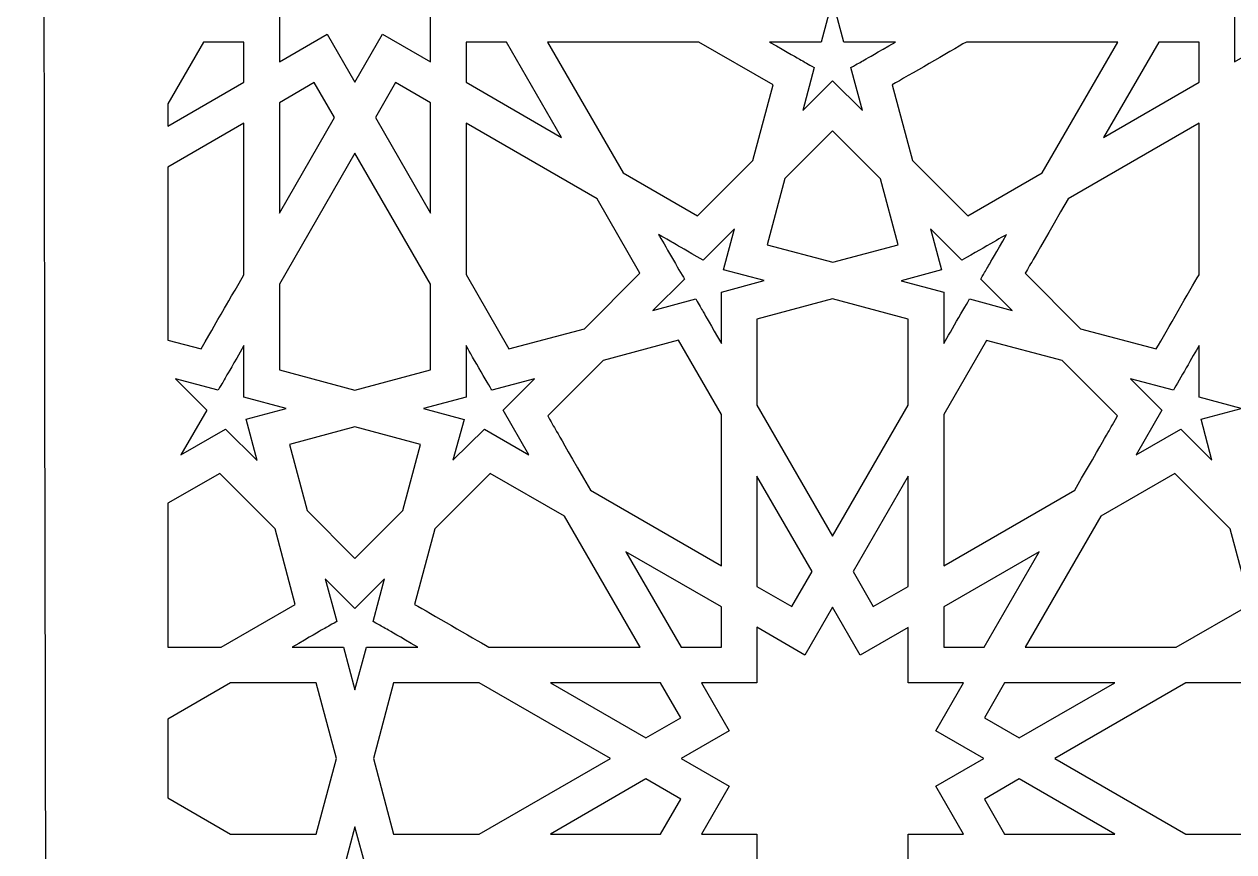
# Model space of a CAD drawing. Header units: millimetres. Extents: x -56 to 55, y -102 to 108.
# Drawn here: x -55.9 to -3.1, y -36 to 0 of the extents above; entities that cross this region are included whole.
import ezdxf

# ---------------------------------------------------------------- set-up
doc = ezdxf.new("R2010")
doc.units = ezdxf.units.MM
doc.header["$MEASUREMENT"] = 0
doc.layers.add('layer 1', color=7, linetype='Continuous')

msp = doc.modelspace()

# ---------------------------------------------------------------- linework, layer by layer
at = {"layer": 'layer 1', "color": 250}
for points, knots in [([(55.2192, 53.6769), (55.2097, 56.2286), (54.3842, 58.4257), (53.0348, 60.113), (53.0348, 60.113), (50.3121, 63.5081), (46.6615, 63.8736), (45.0285, 64.1481), (45.0285, 64.1481), (41.1303, 70.9098), (44.0531, 65.8389), (42.1061, 70.1453), (42.1061, 70.1453), (39.4705, 76.1312), (33.6698, 80.1469), (25.0578, 79.5743), (25.0578, 79.5743), (17.0561, 107.5803), (-17.265, 106.4433), (-24.6935, 79.6502), (-24.6935, 79.6502), (-32.4517, 79.8354), (-38.6256, 77.2305), (-41.6715, 70.0222), (-41.6715, 70.0222), (-41.7415, 69.8602), (-42.3802, 68.2519), (-42.3802, 68.0953), (-42.3802, 68.0953), (-42.3802, 68.0953), (-44.6232, 64.2186), (-44.6232, 64.2186), (-44.6232, 64.2186), (-45.2089, 64.0218), (-49.6582, 63.6584), (-52.5647, 60.0075), (-52.5647, 60.0075), (-52.5647, 60.0075), (-52.5647, 60.0019), (-52.5647, 60.0019), (-52.5647, 60.0019), (-55.8843, 55.7724), (-54.8955, 62.0882), (-54.8955, -99.835), (-54.8955, -99.835), (-54.8955, -99.835), (55.2894, -99.835), (55.2894, -99.835), (55.2894, -99.835), (55.2894, -99.835), (55.2192, -101.7838), (55.2192, 53.6769)], [0, 0, 0, 0, 0.0714286, 0.0714286, 0.0714286, 0.0714286, 0.1428571, 0.1428571, 0.1428571, 0.1428571, 0.2142857, 0.2142857, 0.2142857, 0.2142857, 0.2857143, 0.2857143, 0.2857143, 0.2857143, 0.3571429, 0.3571429, 0.3571429, 0.3571429, 0.4285714, 0.4285714, 0.4285714, 0.4285714, 0.5, 0.5, 0.5, 0.5, 0.5714286, 0.5714286, 0.5714286, 0.5714286, 0.6428571, 0.6428571, 0.6428571, 0.6428571, 0.7142857, 0.7142857, 0.7142857, 0.7142857, 0.7857143, 0.7857143, 0.7857143, 0.7857143, 0.8571429, 0.8571429, 0.8571429, 0.8571429, 1, 1, 1, 1]), ([(-48.0552, 4.1071), (-48.0552, 4.1071), (-45.9644, 5.3136), (-45.9644, 5.3136), (-45.9644, 5.3136), (-45.9644, 5.3136), (-47.1708, 7.4041), (-47.1708, 7.4041), (-47.1708, 7.4041), (-47.1708, 7.4041), (-44.7579, 7.4041), (-44.7579, 7.4041), (-44.7579, 7.4041), (-44.7579, 7.4041), (-44.7579, 9.8171), (-44.7579, 9.8171), (-44.7579, 9.8171), (-44.7579, 9.8171), (-42.6673, 8.6106), (-42.6673, 8.6106), (-42.6673, 8.6106), (-42.6673, 8.6106), (-41.4608, 10.7012), (-41.4608, 10.7012), (-41.4608, 10.7012), (-41.4608, 10.7012), (-40.2541, 8.6106), (-40.2541, 8.6106), (-40.2541, 8.6106), (-40.2541, 8.6106), (-38.1636, 9.8171), (-38.1636, 9.8171), (-38.1636, 9.8171), (-38.1636, 9.8171), (-38.1636, 7.4041), (-38.1636, 7.4041), (-38.1636, 7.4041), (-38.1636, 7.4041), (-35.7447, 7.4041), (-35.7447, 7.4041), (-35.7447, 7.4041), (-35.7447, 7.4041), (-36.9512, 5.3136), (-36.9512, 5.3136), (-36.9512, 5.3136), (-36.9512, 5.3136), (-34.8662, 4.1071), (-34.8662, 4.1071), (-34.8662, 4.1071), (-34.8662, 4.1071), (-36.9512, 2.9006), (-36.9512, 2.9006), (-36.9512, 2.9006), (-36.9512, 2.9006), (-35.7447, 0.8096), (-35.7447, 0.8096), (-35.7447, 0.8096), (-35.7447, 0.8096), (-38.1636, 0.8096), (-38.1636, 0.8096), (-38.1636, 0.8096), (-38.1636, 0.8096), (-38.1636, -1.6034), (-38.1636, -1.6034), (-38.1636, -1.6034), (-38.1636, -1.6034), (-40.2541, -0.3969), (-40.2541, -0.3969), (-40.2541, -0.3969), (-40.2541, -0.3969), (-41.4608, -2.4878), (-41.4608, -2.4878), (-41.4608, -2.4878), (-41.4608, -2.4878), (-42.6673, -0.3969), (-42.6673, -0.3969), (-42.6673, -0.3969), (-42.6673, -0.3969), (-44.7579, -1.6094), (-44.7579, -1.6094), (-44.7579, -1.6094), (-44.7579, -1.6094), (-44.7579, 0.8096), (-44.7579, 0.8096), (-44.7579, 0.8096), (-44.7579, 0.8096), (-47.1708, 0.8096), (-47.1708, 0.8096), (-47.1708, 0.8096), (-47.1708, 0.8096), (-45.9644, 2.9006), (-45.9644, 2.9006), (-45.9644, 2.9006), (-45.9644, 2.9006), (-48.0552, 4.1071), (-48.0552, 4.1071)], [0, 0, 0, 0, 0.04, 0.04, 0.04, 0.04, 0.08, 0.08, 0.08, 0.08, 0.12, 0.12, 0.12, 0.12, 0.16, 0.16, 0.16, 0.16, 0.2, 0.2, 0.2, 0.2, 0.24, 0.24, 0.24, 0.24, 0.28, 0.28, 0.28, 0.28, 0.32, 0.32, 0.32, 0.32, 0.36, 0.36, 0.36, 0.36, 0.4, 0.4, 0.4, 0.4, 0.44, 0.44, 0.44, 0.44, 0.48, 0.48, 0.48, 0.48, 0.52, 0.52, 0.52, 0.52, 0.56, 0.56, 0.56, 0.56, 0.6, 0.6, 0.6, 0.6, 0.64, 0.64, 0.64, 0.64, 0.68, 0.68, 0.68, 0.68, 0.72, 0.72, 0.72, 0.72, 0.76, 0.76, 0.76, 0.76, 0.8, 0.8, 0.8, 0.8, 0.84, 0.84, 0.84, 0.84, 0.88, 0.88, 0.88, 0.88, 0.92, 0.92, 0.92, 0.92, 1, 1, 1, 1]), ([(-1.0097, 8.6106), (-1.0097, 8.6106), (0.1968, 10.7012), (0.1968, 10.7012), (0.1968, 10.7012), (0.1968, 10.7012), (1.4033, 8.6106), (1.4033, 8.6106), (1.4033, 8.6106), (1.4033, 8.6106), (3.4942, 9.8171), (3.4942, 9.8171), (3.4942, 9.8171), (3.4942, 9.8171), (3.4942, 7.4041), (3.4942, 7.4041), (3.4942, 7.4041), (3.4942, 7.4041), (5.9069, 7.4041), (5.9069, 7.4041), (5.9069, 7.4041), (5.9069, 7.4041), (4.7007, 5.3136), (4.7007, 5.3136), (4.7007, 5.3136), (4.7007, 5.3136), (6.7913, 4.1071), (6.7913, 4.1071), (6.7913, 4.1071), (6.7913, 4.1071), (4.7007, 2.9006), (4.7007, 2.9006), (4.7007, 2.9006), (4.7007, 2.9006), (5.9069, 0.8096), (5.9069, 0.8096), (5.9069, 0.8096), (5.9069, 0.8096), (3.4942, 0.8096), (3.4942, 0.8096), (3.4942, 0.8096), (3.4942, 0.8096), (3.4942, -1.6034), (3.4942, -1.6034), (3.4942, -1.6034), (3.4942, -1.6034), (1.4033, -0.3969), (1.4033, -0.3969), (1.4033, -0.3969), (1.4033, -0.3969), (0.1968, -2.4878), (0.1968, -2.4878), (0.1968, -2.4878), (0.1968, -2.4878), (-1.0097, -0.3969), (-1.0097, -0.3969), (-1.0097, -0.3969), (-1.0097, -0.3969), (-3.1002, -1.6094), (-3.1002, -1.6094), (-3.1002, -1.6094), (-3.1002, -1.6094), (-3.1002, 0.8096), (-3.1002, 0.8096), (-3.1002, 0.8096), (-3.1002, 0.8096), (-5.5189, 0.8096), (-5.5189, 0.8096), (-5.5189, 0.8096), (-5.5189, 0.8096), (-4.3067, 2.9006), (-4.3067, 2.9006), (-4.3067, 2.9006), (-4.3067, 2.9006), (-6.3976, 4.1071), (-6.3976, 4.1071), (-6.3976, 4.1071), (-6.3976, 4.1071), (-4.3067, 5.3136), (-4.3067, 5.3136), (-4.3067, 5.3136), (-4.3067, 5.3136), (-5.5189, 7.4041), (-5.5189, 7.4041), (-5.5189, 7.4041), (-5.5189, 7.4041), (-3.1002, 7.4041), (-3.1002, 7.4041), (-3.1002, 7.4041), (-3.1002, 7.4041), (-3.1002, 9.8171), (-3.1002, 9.8171), (-3.1002, 9.8171), (-3.1002, 9.8171), (-1.0097, 8.6106), (-1.0097, 8.6106)], [0, 0, 0, 0, 0.04, 0.04, 0.04, 0.04, 0.08, 0.08, 0.08, 0.08, 0.12, 0.12, 0.12, 0.12, 0.16, 0.16, 0.16, 0.16, 0.2, 0.2, 0.2, 0.2, 0.24, 0.24, 0.24, 0.24, 0.28, 0.28, 0.28, 0.28, 0.32, 0.32, 0.32, 0.32, 0.36, 0.36, 0.36, 0.36, 0.4, 0.4, 0.4, 0.4, 0.44, 0.44, 0.44, 0.44, 0.48, 0.48, 0.48, 0.48, 0.52, 0.52, 0.52, 0.52, 0.56, 0.56, 0.56, 0.56, 0.6, 0.6, 0.6, 0.6, 0.64, 0.64, 0.64, 0.64, 0.68, 0.68, 0.68, 0.68, 0.72, 0.72, 0.72, 0.72, 0.76, 0.76, 0.76, 0.76, 0.8, 0.8, 0.8, 0.8, 0.84, 0.84, 0.84, 0.84, 0.88, 0.88, 0.88, 0.88, 0.92, 0.92, 0.92, 0.92, 1, 1, 1, 1]), ([(-21.1269, -0.7426), (-21.1269, -0.7426), (-20.6348, 1.1144), (-20.6348, 1.1144), (-20.6348, 1.1144), (-20.6348, 1.1144), (-20.137, -0.7426), (-20.137, -0.7426), (-20.137, -0.7426), (-20.137, -0.7426), (-17.888, -0.7426), (-17.888, -0.7426), (-17.888, -0.7426), (-19.5732, -1.712), (-19.1767, -1.4838), (-19.8326, -1.8609), (-19.8326, -1.8609), (-19.8326, -1.8609), (-19.3347, -3.7232), (-19.3347, -3.7232), (-19.3347, -3.7232), (-19.3347, -3.7232), (-20.6348, -2.4292), (-20.6348, -2.4292), (-20.6348, -2.4292), (-20.6348, -2.4292), (-21.9291, -3.7232), (-21.9291, -3.7232), (-21.9291, -3.7232), (-21.9291, -3.7232), (-21.4314, -1.8609), (-21.4314, -1.8609), (-21.4314, -1.8609), (-22.076, -1.4905), (-21.6617, -1.7286), (-23.3758, -0.7426), (-23.3758, -0.7426), (-23.3758, -0.7426), (-21.1269, -0.7426), (-21.1269, -0.7426)], [0, 0, 0, 0, 0.0909091, 0.0909091, 0.0909091, 0.0909091, 0.1818182, 0.1818182, 0.1818182, 0.1818182, 0.2727273, 0.2727273, 0.2727273, 0.2727273, 0.3636364, 0.3636364, 0.3636364, 0.3636364, 0.4545455, 0.4545455, 0.4545455, 0.4545455, 0.5454545, 0.5454545, 0.5454545, 0.5454545, 0.6363636, 0.6363636, 0.6363636, 0.6363636, 0.7272727, 0.7272727, 0.7272727, 0.7272727, 0.8181818, 0.8181818, 0.8181818, 0.8181818, 1, 1, 1, 1]), ([(-49.6189, -3.4364), (-49.6189, -3.4364), (-48.0669, -0.7426), (-48.0669, -0.7426), (-48.0669, -0.7426), (-48.0669, -0.7426), (-46.304, -0.7426), (-46.304, -0.7426), (-46.304, -0.7426), (-46.304, -0.7426), (-46.304, -2.4994), (-46.304, -2.4994), (-46.304, -2.4994), (-46.304, -2.4994), (-49.6247, -4.4146), (-49.6247, -4.4146), (-49.6247, -4.4146), (-49.6247, -4.0866), (-49.6247, -3.7641), (-49.6189, -3.4364)], [0, 0, 0, 0, 0.1666667, 0.1666667, 0.1666667, 0.1666667, 0.3333333, 0.3333333, 0.3333333, 0.3333333, 0.5, 0.5, 0.5, 0.5, 0.6666667, 0.6666667, 0.6666667, 0.6666667, 1, 1, 1, 1]), ([(-32.4475, -4.9064), (-32.4475, -4.9064), (-36.6174, -2.4994), (-36.6174, -2.4994), (-36.6174, -2.4994), (-36.6174, -2.4994), (-36.6174, -0.7426), (-36.6174, -0.7426), (-36.6174, -0.7426), (-36.6174, -0.7426), (-34.8546, -0.7426), (-34.8546, -0.7426), (-34.8546, -0.7426), (-34.8546, -0.7426), (-32.4475, -4.9064), (-32.4475, -4.9064)], [0, 0, 0, 0, 0.2, 0.2, 0.2, 0.2, 0.4, 0.4, 0.4, 0.4, 0.6, 0.6, 0.6, 0.6, 1, 1, 1, 1]), ([(-26.4679, -0.7426), (-26.4679, -0.7426), (-23.2293, -2.6105), (-23.2293, -2.6105), (-23.2293, -2.6105), (-23.2293, -2.6105), (-24.1136, -5.908), (-24.1136, -5.908), (-24.1136, -5.908), (-24.1136, -5.908), (-26.5266, -8.321), (-26.5266, -8.321), (-26.5266, -8.321), (-26.5266, -8.321), (-29.771, -6.4526), (-29.771, -6.4526), (-29.771, -6.4526), (-29.771, -6.4526), (-33.0682, -0.7426), (-33.0682, -0.7426), (-33.0682, -0.7426), (-33.0682, -0.7426), (-26.4679, -0.7426), (-26.4679, -0.7426)], [0, 0, 0, 0, 0.1428571, 0.1428571, 0.1428571, 0.1428571, 0.2857143, 0.2857143, 0.2857143, 0.2857143, 0.4285714, 0.4285714, 0.4285714, 0.4285714, 0.5714286, 0.5714286, 0.5714286, 0.5714286, 0.7142857, 0.7142857, 0.7142857, 0.7142857, 1, 1, 1, 1]), ([(-14.7959, -0.7426), (-14.7959, -0.7426), (-8.1954, -0.7426), (-8.1954, -0.7426), (-8.1954, -0.7426), (-8.1954, -0.7426), (-11.4928, -6.4526), (-11.4928, -6.4526), (-11.4928, -6.4526), (-11.4928, -6.4526), (-14.7313, -8.321), (-14.7313, -8.321), (-14.7313, -8.321), (-14.7313, -8.321), (-17.1503, -5.908), (-17.1503, -5.908), (-17.1503, -5.908), (-17.1503, -5.908), (-18.0344, -2.6105), (-18.0344, -2.6105), (-18.0344, -2.6105), (-17.32, -2.2006), (-15.5339, -1.1698), (-14.7959, -0.7426)], [0, 0, 0, 0, 0.1428571, 0.1428571, 0.1428571, 0.1428571, 0.2857143, 0.2857143, 0.2857143, 0.2857143, 0.4285714, 0.4285714, 0.4285714, 0.4285714, 0.5714286, 0.5714286, 0.5714286, 0.5714286, 0.7142857, 0.7142857, 0.7142857, 0.7142857, 1, 1, 1, 1]), ([(-6.4093, -0.7426), (-6.4093, -0.7426), (-4.6524, -0.7426), (-4.6524, -0.7426), (-4.6524, -0.7426), (-4.6524, -0.7426), (-4.6524, -2.4994), (-4.6524, -2.4994), (-4.6524, -2.4994), (-4.6524, -2.4994), (-8.8163, -4.9064), (-8.8163, -4.9064), (-8.8163, -4.9064), (-8.8163, -4.9064), (-6.4093, -0.7426), (-6.4093, -0.7426)], [0, 0, 0, 0, 0.2, 0.2, 0.2, 0.2, 0.4, 0.4, 0.4, 0.4, 0.6, 0.6, 0.6, 0.6, 1, 1, 1, 1]), ([(-42.3508, -4.0396), (-42.3508, -4.0396), (-44.7579, -8.2035), (-44.7579, -8.2035), (-44.7579, -8.2035), (-44.7579, -8.2035), (-44.7579, -3.3955), (-44.7579, -3.3955), (-44.7579, -3.3955), (-44.7579, -3.3955), (-43.2353, -2.5111), (-43.2353, -2.5111), (-43.2353, -2.5111), (-43.2353, -2.5111), (-42.3508, -4.0396), (-42.3508, -4.0396)], [0, 0, 0, 0, 0.2, 0.2, 0.2, 0.2, 0.4, 0.4, 0.4, 0.4, 0.6, 0.6, 0.6, 0.6, 1, 1, 1, 1]), ([(-38.1636, -8.2035), (-38.1636, -8.2035), (-40.5646, -4.0396), (-40.5646, -4.0396), (-40.5646, -4.0396), (-40.5646, -4.0396), (-39.6861, -2.5111), (-39.6861, -2.5111), (-39.6861, -2.5111), (-39.6861, -2.5111), (-38.1636, -3.3955), (-38.1636, -3.3955), (-38.1636, -3.3955), (-38.1636, -3.3955), (-38.1636, -8.2035), (-38.1636, -8.2035)], [0, 0, 0, 0, 0.2, 0.2, 0.2, 0.2, 0.4, 0.4, 0.4, 0.4, 0.6, 0.6, 0.6, 0.6, 1, 1, 1, 1]), ([(-49.6247, -6.2008), (-49.6247, -6.2008), (-46.304, -4.2855), (-46.304, -4.2855), (-46.304, -4.2855), (-46.304, -4.2855), (-46.304, -10.886), (-46.304, -10.886), (-46.304, -10.886), (-47.5224, -12.9942), (-47.1065, -12.2738), (-48.1722, -14.1249), (-48.1722, -14.1249), (-48.1722, -14.1249), (-49.6247, -13.7382), (-49.6247, -13.7382), (-49.6247, -13.7382), (-49.6247, -13.7382), (-49.6247, -6.2008), (-49.6247, -6.2008)], [0, 0, 0, 0, 0.1666667, 0.1666667, 0.1666667, 0.1666667, 0.3333333, 0.3333333, 0.3333333, 0.3333333, 0.5, 0.5, 0.5, 0.5, 0.6666667, 0.6666667, 0.6666667, 0.6666667, 1, 1, 1, 1]), ([(-30.9013, -7.5826), (-30.9013, -7.5826), (-29.0331, -10.8214), (-29.0331, -10.8214), (-29.0331, -10.8214), (-29.0331, -10.8214), (-31.446, -13.2401), (-31.446, -13.2401), (-31.446, -13.2401), (-31.446, -13.2401), (-34.7433, -14.1249), (-34.7433, -14.1249), (-34.7433, -14.1249), (-34.7433, -14.1249), (-36.6174, -10.8804), (-36.6174, -10.8804), (-36.6174, -10.8804), (-36.6174, -10.8804), (-36.6174, -4.2855), (-36.6174, -4.2855), (-36.6174, -4.2855), (-36.6174, -4.2855), (-30.9013, -7.5826), (-30.9013, -7.5826)], [0, 0, 0, 0, 0.1428571, 0.1428571, 0.1428571, 0.1428571, 0.2857143, 0.2857143, 0.2857143, 0.2857143, 0.4285714, 0.4285714, 0.4285714, 0.4285714, 0.5714286, 0.5714286, 0.5714286, 0.5714286, 0.7142857, 0.7142857, 0.7142857, 0.7142857, 1, 1, 1, 1]), ([(-20.6348, -4.6136), (-20.6348, -4.6136), (-18.5441, -6.7042), (-18.5441, -6.7042), (-18.5441, -6.7042), (-18.5441, -6.7042), (-17.7768, -9.586), (-17.7768, -9.586), (-17.7768, -9.586), (-17.7768, -9.586), (-20.6231, -10.347), (-20.6231, -10.347), (-20.6231, -10.347), (-20.6231, -10.347), (-23.487, -9.58), (-23.487, -9.58), (-23.487, -9.58), (-23.487, -9.58), (-22.7139, -6.6985), (-22.7139, -6.6985), (-22.7139, -6.6985), (-22.7139, -6.6985), (-20.6348, -4.6136), (-20.6348, -4.6136)], [0, 0, 0, 0, 0.1428571, 0.1428571, 0.1428571, 0.1428571, 0.2857143, 0.2857143, 0.2857143, 0.2857143, 0.4285714, 0.4285714, 0.4285714, 0.4285714, 0.5714286, 0.5714286, 0.5714286, 0.5714286, 0.7142857, 0.7142857, 0.7142857, 0.7142857, 1, 1, 1, 1]), ([(-9.8178, -13.2401), (-9.8178, -13.2401), (-12.2305, -10.8214), (-12.2305, -10.8214), (-12.2305, -10.8214), (-11.9204, -10.2828), (-12.2425, -10.8451), (-10.3625, -7.5826), (-10.3625, -7.5826), (-10.3625, -7.5826), (-4.6524, -4.2855), (-4.6524, -4.2855), (-4.6524, -4.2855), (-4.6524, -4.2855), (-4.6524, -10.886), (-4.6524, -10.886), (-4.6524, -10.886), (-5.0564, -11.5887), (-6.0463, -13.3046), (-6.5204, -14.1249), (-6.5204, -14.1249), (-6.5204, -14.1249), (-9.8178, -13.2401), (-9.8178, -13.2401)], [0, 0, 0, 0, 0.1428571, 0.1428571, 0.1428571, 0.1428571, 0.2857143, 0.2857143, 0.2857143, 0.2857143, 0.4285714, 0.4285714, 0.4285714, 0.4285714, 0.5714286, 0.5714286, 0.5714286, 0.5714286, 0.7142857, 0.7142857, 0.7142857, 0.7142857, 1, 1, 1, 1]), ([(-44.7579, -15.0382), (-44.7579, -15.0382), (-44.7579, -11.2959), (-44.7579, -11.2959), (-44.7579, -11.2959), (-44.7579, -11.2959), (-41.4608, -5.5859), (-41.4608, -5.5859), (-41.4608, -5.5859), (-41.4608, -5.5859), (-38.1636, -11.2959), (-38.1636, -11.2959), (-38.1636, -11.2959), (-38.1636, -11.2959), (-38.1636, -15.0382), (-38.1636, -15.0382), (-38.1636, -15.0382), (-38.1636, -15.0382), (-41.4608, -15.9226), (-41.4608, -15.9226), (-41.4608, -15.9226), (-41.4608, -15.9226), (-44.7579, -15.0382), (-44.7579, -15.0382)], [0, 0, 0, 0, 0.1428571, 0.1428571, 0.1428571, 0.1428571, 0.2857143, 0.2857143, 0.2857143, 0.2857143, 0.4285714, 0.4285714, 0.4285714, 0.4285714, 0.5714286, 0.5714286, 0.5714286, 0.5714286, 0.7142857, 0.7142857, 0.7142857, 0.7142857, 1, 1, 1, 1]), ([(-28.2192, -9.1348), (-27.3874, -9.6149), (-27.8091, -9.3691), (-26.2748, -10.2595), (-26.2748, -10.2595), (-26.2748, -10.2595), (-24.9042, -8.8886), (-24.9042, -8.8886), (-24.9042, -8.8886), (-24.9042, -8.8886), (-25.3846, -10.675), (-25.3846, -10.675), (-25.3846, -10.675), (-25.3846, -10.675), (-23.6217, -11.1435), (-23.6217, -11.1435), (-23.6217, -11.1435), (-23.6217, -11.1435), (-25.4782, -11.6469), (-25.4782, -11.6469), (-25.4782, -11.6469), (-25.4782, -11.6469), (-25.4782, -13.8903), (-25.4782, -13.8903), (-25.4782, -13.8903), (-26.4513, -12.2001), (-26.2457, -12.555), (-26.6026, -11.9461), (-26.6026, -11.9461), (-26.6026, -11.9461), (-28.4651, -12.4439), (-28.4651, -12.4439), (-28.4651, -12.4439), (-28.4651, -12.4439), (-27.0946, -11.0793), (-27.0946, -11.0793), (-27.0946, -11.0793), (-27.3094, -10.7086), (-28.0046, -9.5098), (-28.2192, -9.1348)], [0, 0, 0, 0, 0.0909091, 0.0909091, 0.0909091, 0.0909091, 0.1818182, 0.1818182, 0.1818182, 0.1818182, 0.2727273, 0.2727273, 0.2727273, 0.2727273, 0.3636364, 0.3636364, 0.3636364, 0.3636364, 0.4545455, 0.4545455, 0.4545455, 0.4545455, 0.5454545, 0.5454545, 0.5454545, 0.5454545, 0.6363636, 0.6363636, 0.6363636, 0.6363636, 0.7272727, 0.7272727, 0.7272727, 0.7272727, 0.8181818, 0.8181818, 0.8181818, 0.8181818, 1, 1, 1, 1]), ([(-15.8792, -10.681), (-15.8792, -10.681), (-16.3597, -8.8886), (-16.3597, -8.8886), (-16.3597, -8.8886), (-16.3597, -8.8886), (-14.9892, -10.2535), (-14.9892, -10.2535), (-14.9892, -10.2535), (-13.9157, -9.6435), (-13.0447, -9.1348), (-13.0447, -9.1348), (-13.0447, -9.1348), (-14.0148, -10.8133), (-13.7855, -10.4168), (-14.169, -11.0793), (-14.169, -11.0793), (-14.169, -11.0793), (-12.7988, -12.4439), (-12.7988, -12.4439), (-12.7988, -12.4439), (-12.7988, -12.4439), (-14.6611, -11.9461), (-14.6611, -11.9461), (-14.6611, -11.9461), (-14.7793, -12.1461), (-15.6672, -13.6853), (-15.7854, -13.8903), (-15.7854, -13.8903), (-15.7854, -13.8903), (-15.7854, -11.6413), (-15.7854, -11.6413), (-15.7854, -11.6413), (-15.7854, -11.6413), (-17.6364, -11.1495), (-17.6364, -11.1495), (-17.6364, -11.1495), (-17.6364, -11.1495), (-15.8792, -10.681), (-15.8792, -10.681)], [0, 0, 0, 0, 0.0909091, 0.0909091, 0.0909091, 0.0909091, 0.1818182, 0.1818182, 0.1818182, 0.1818182, 0.2727273, 0.2727273, 0.2727273, 0.2727273, 0.3636364, 0.3636364, 0.3636364, 0.3636364, 0.4545455, 0.4545455, 0.4545455, 0.4545455, 0.5454545, 0.5454545, 0.5454545, 0.5454545, 0.6363636, 0.6363636, 0.6363636, 0.6363636, 0.7272727, 0.7272727, 0.7272727, 0.7272727, 0.8181818, 0.8181818, 0.8181818, 0.8181818, 1, 1, 1, 1]), ([(-20.629, -11.9461), (-20.629, -11.9461), (-17.3376, -12.8302), (-17.3376, -12.8302), (-17.3376, -12.8302), (-17.3376, -12.8302), (-17.3376, -16.5724), (-17.3376, -16.5724), (-17.3376, -16.5724), (-17.3376, -16.5724), (-20.629, -22.2828), (-20.629, -22.2828), (-20.629, -22.2828), (-20.629, -22.2828), (-23.9321, -16.5724), (-23.9321, -16.5724), (-23.9321, -16.5724), (-23.9321, -16.5724), (-23.9321, -12.8302), (-23.9321, -12.8302), (-23.9321, -12.8302), (-23.9321, -12.8302), (-20.629, -11.9461), (-20.629, -11.9461)], [0, 0, 0, 0, 0.1428571, 0.1428571, 0.1428571, 0.1428571, 0.2857143, 0.2857143, 0.2857143, 0.2857143, 0.4285714, 0.4285714, 0.4285714, 0.4285714, 0.5714286, 0.5714286, 0.5714286, 0.5714286, 0.7142857, 0.7142857, 0.7142857, 0.7142857, 1, 1, 1, 1]), ([(-45.7301, -18.9854), (-45.7301, -18.9854), (-47.1005, -17.6152), (-47.1005, -17.6152), (-47.1005, -17.6152), (-47.1005, -17.6152), (-49.0507, -18.7335), (-49.0507, -18.7335), (-49.0507, -18.7335), (-49.0507, -18.7335), (-47.9264, -16.7894), (-47.9264, -16.7894), (-47.9264, -16.7894), (-47.9264, -16.7894), (-49.2909, -15.4248), (-49.2909, -15.4248), (-49.2909, -15.4248), (-49.2909, -15.4248), (-47.4285, -15.9226), (-47.4285, -15.9226), (-47.4285, -15.9226), (-47.045, -15.2686), (-47.2742, -15.6637), (-46.304, -13.9785), (-46.304, -13.9785), (-46.304, -13.9785), (-46.304, -16.2211), (-46.304, -16.2211), (-46.304, -16.2211), (-46.304, -16.2211), (-44.4533, -16.7192), (-44.4533, -16.7192), (-44.4533, -16.7192), (-44.4533, -16.7192), (-46.2103, -17.1873), (-46.2103, -17.1873), (-46.2103, -17.1873), (-46.2103, -17.1873), (-45.7301, -18.9854), (-45.7301, -18.9854)], [0, 0, 0, 0, 0.0909091, 0.0909091, 0.0909091, 0.0909091, 0.1818182, 0.1818182, 0.1818182, 0.1818182, 0.2727273, 0.2727273, 0.2727273, 0.2727273, 0.3636364, 0.3636364, 0.3636364, 0.3636364, 0.4545455, 0.4545455, 0.4545455, 0.4545455, 0.5454545, 0.5454545, 0.5454545, 0.5454545, 0.6363636, 0.6363636, 0.6363636, 0.6363636, 0.7272727, 0.7272727, 0.7272727, 0.7272727, 0.8181818, 0.8181818, 0.8181818, 0.8181818, 1, 1, 1, 1]), ([(-36.6174, -16.2271), (-36.6174, -16.2271), (-36.6174, -13.9785), (-36.6174, -13.9785), (-36.6174, -13.9785), (-36.5044, -14.1735), (-35.6052, -15.7314), (-35.4871, -15.9226), (-35.4871, -15.9226), (-35.4871, -15.9226), (-33.6305, -15.4248), (-33.6305, -15.4248), (-33.6305, -15.4248), (-33.6305, -15.4248), (-34.995, -16.7894), (-34.995, -16.7894), (-34.995, -16.7894), (-34.995, -16.7894), (-33.8707, -18.7335), (-33.8707, -18.7335), (-33.8707, -18.7335), (-33.8707, -18.7335), (-35.815, -17.6152), (-35.815, -17.6152), (-35.815, -17.6152), (-35.815, -17.6152), (-37.1854, -18.9794), (-37.1854, -18.9794), (-37.1854, -18.9794), (-37.1854, -18.9794), (-36.7052, -17.1933), (-36.7052, -17.1933), (-36.7052, -17.1933), (-36.7052, -17.1933), (-38.4681, -16.7252), (-38.4681, -16.7252), (-38.4681, -16.7252), (-38.4681, -16.7252), (-36.6174, -16.2271), (-36.6174, -16.2271)], [0, 0, 0, 0, 0.0909091, 0.0909091, 0.0909091, 0.0909091, 0.1818182, 0.1818182, 0.1818182, 0.1818182, 0.2727273, 0.2727273, 0.2727273, 0.2727273, 0.3636364, 0.3636364, 0.3636364, 0.3636364, 0.4545455, 0.4545455, 0.4545455, 0.4545455, 0.5454545, 0.5454545, 0.5454545, 0.5454545, 0.6363636, 0.6363636, 0.6363636, 0.6363636, 0.7272727, 0.7272727, 0.7272727, 0.7272727, 0.8181818, 0.8181818, 0.8181818, 0.8181818, 1, 1, 1, 1]), ([(-27.3464, -13.7439), (-27.3464, -13.7439), (-25.4782, -16.9884), (-25.4782, -16.9884), (-25.4782, -16.9884), (-25.4782, -16.9884), (-25.4782, -23.5828), (-25.4782, -23.5828), (-25.4782, -23.5828), (-25.4782, -23.5828), (-31.1883, -20.2854), (-31.1883, -20.2854), (-31.1883, -20.2854), (-32.9511, -17.2286), (-32.5764, -17.8784), (-33.0565, -17.0469), (-33.0565, -17.0469), (-33.0565, -17.0469), (-30.6437, -14.6283), (-30.6437, -14.6283), (-30.6437, -14.6283), (-30.6437, -14.6283), (-27.3464, -13.7439), (-27.3464, -13.7439)], [0, 0, 0, 0, 0.1428571, 0.1428571, 0.1428571, 0.1428571, 0.2857143, 0.2857143, 0.2857143, 0.2857143, 0.4285714, 0.4285714, 0.4285714, 0.4285714, 0.5714286, 0.5714286, 0.5714286, 0.5714286, 0.7142857, 0.7142857, 0.7142857, 0.7142857, 1, 1, 1, 1]), ([(-8.2014, -17.0469), (-8.7401, -17.9782), (-8.3418, -17.2812), (-10.0753, -20.2854), (-10.0753, -20.2854), (-10.0753, -20.2854), (-15.7854, -23.5828), (-15.7854, -23.5828), (-15.7854, -23.5828), (-15.7854, -23.5828), (-15.7854, -16.9884), (-15.7854, -16.9884), (-15.7854, -16.9884), (-15.7854, -16.9884), (-13.9175, -13.7499), (-13.9175, -13.7499), (-13.9175, -13.7499), (-13.9175, -13.7499), (-10.62, -14.6283), (-10.62, -14.6283), (-10.62, -14.6283), (-10.62, -14.6283), (-8.2014, -17.0469), (-8.2014, -17.0469)], [0, 0, 0, 0, 0.1428571, 0.1428571, 0.1428571, 0.1428571, 0.2857143, 0.2857143, 0.2857143, 0.2857143, 0.4285714, 0.4285714, 0.4285714, 0.4285714, 0.5714286, 0.5714286, 0.5714286, 0.5714286, 0.7142857, 0.7142857, 0.7142857, 0.7142857, 1, 1, 1, 1]), ([(-4.0901, -18.9678), (-4.0901, -18.9678), (-5.4487, -17.6152), (-5.4487, -17.6152), (-5.4487, -17.6152), (-5.4487, -17.6152), (-7.3932, -18.7335), (-7.3932, -18.7335), (-7.3932, -18.7335), (-7.3932, -18.7335), (-6.2685, -16.7894), (-6.2685, -16.7894), (-6.2685, -16.7894), (-6.2685, -16.7894), (-7.6334, -15.4248), (-7.6334, -15.4248), (-7.6334, -15.4248), (-7.6334, -15.4248), (-5.7711, -15.9226), (-5.7711, -15.9226), (-5.7711, -15.9226), (-5.5072, -15.4598), (-4.916, -14.4406), (-4.6524, -13.9785), (-4.6524, -13.9785), (-4.6524, -13.9785), (-4.6524, -16.2211), (-4.6524, -16.2211), (-4.6524, -16.2211), (-4.6524, -16.2211), (-2.8074, -16.7192), (-2.8074, -16.7192), (-2.8074, -16.7192), (-2.8074, -16.7192), (-4.5646, -17.1873), (-4.5646, -17.1873), (-4.5646, -17.1873), (-4.5646, -17.1873), (-4.0901, -18.9678), (-4.0901, -18.9678)], [0, 0, 0, 0, 0.0909091, 0.0909091, 0.0909091, 0.0909091, 0.1818182, 0.1818182, 0.1818182, 0.1818182, 0.2727273, 0.2727273, 0.2727273, 0.2727273, 0.3636364, 0.3636364, 0.3636364, 0.3636364, 0.4545455, 0.4545455, 0.4545455, 0.4545455, 0.5454545, 0.5454545, 0.5454545, 0.5454545, 0.6363636, 0.6363636, 0.6363636, 0.6363636, 0.7272727, 0.7272727, 0.7272727, 0.7272727, 0.8181818, 0.8181818, 0.8181818, 0.8181818, 1, 1, 1, 1]), ([(-41.4666, -17.5214), (-41.4666, -17.5214), (-38.6029, -18.2887), (-38.6029, -18.2887), (-38.6029, -18.2887), (-38.6029, -18.2887), (-39.3758, -21.1702), (-39.3758, -21.1702), (-39.3758, -21.1702), (-39.3758, -21.1702), (-41.4608, -23.2551), (-41.4608, -23.2551), (-41.4608, -23.2551), (-41.4608, -23.2551), (-43.5456, -21.1642), (-43.5456, -21.1642), (-43.5456, -21.1642), (-43.5456, -21.1642), (-44.3187, -18.2827), (-44.3187, -18.2827), (-44.3187, -18.2827), (-44.3187, -18.2827), (-41.4666, -17.5214), (-41.4666, -17.5214)], [0, 0, 0, 0, 0.1428571, 0.1428571, 0.1428571, 0.1428571, 0.2857143, 0.2857143, 0.2857143, 0.2857143, 0.4285714, 0.4285714, 0.4285714, 0.4285714, 0.5714286, 0.5714286, 0.5714286, 0.5714286, 0.7142857, 0.7142857, 0.7142857, 0.7142857, 1, 1, 1, 1]), ([(-49.6247, -20.8537), (-49.6247, -20.8537), (-47.3582, -19.5478), (-47.3582, -19.5478), (-47.3582, -19.5478), (-47.3582, -19.5478), (-44.9453, -21.9608), (-44.9453, -21.9608), (-44.9453, -21.9608), (-44.9453, -21.9608), (-44.061, -25.2578), (-44.061, -25.2578), (-44.061, -25.2578), (-44.061, -25.2578), (-47.2996, -27.1261), (-47.2996, -27.1261), (-47.2996, -27.1261), (-47.2996, -27.1261), (-49.6247, -27.1261), (-49.6247, -27.1261), (-49.6247, -27.1261), (-49.6247, -27.1261), (-49.6247, -20.8537), (-49.6247, -20.8537)], [0, 0, 0, 0, 0.1428571, 0.1428571, 0.1428571, 0.1428571, 0.2857143, 0.2857143, 0.2857143, 0.2857143, 0.4285714, 0.4285714, 0.4285714, 0.4285714, 0.5714286, 0.5714286, 0.5714286, 0.5714286, 0.7142857, 0.7142857, 0.7142857, 0.7142857, 1, 1, 1, 1]), ([(-37.9761, -21.9608), (-37.9761, -21.9608), (-35.5632, -19.5478), (-35.5632, -19.5478), (-35.5632, -19.5478), (-35.5632, -19.5478), (-32.3187, -21.4161), (-32.3187, -21.4161), (-32.3187, -21.4161), (-32.3187, -21.4161), (-29.0214, -27.1261), (-29.0214, -27.1261), (-29.0214, -27.1261), (-29.0214, -27.1261), (-35.6218, -27.1261), (-35.6218, -27.1261), (-35.6218, -27.1261), (-36.3597, -26.6986), (-38.1518, -25.6681), (-38.8604, -25.2578), (-38.8604, -25.2578), (-38.8604, -25.2578), (-37.9761, -21.9608), (-37.9761, -21.9608)], [0, 0, 0, 0, 0.1428571, 0.1428571, 0.1428571, 0.1428571, 0.2857143, 0.2857143, 0.2857143, 0.2857143, 0.4285714, 0.4285714, 0.4285714, 0.4285714, 0.5714286, 0.5714286, 0.5714286, 0.5714286, 0.7142857, 0.7142857, 0.7142857, 0.7142857, 1, 1, 1, 1]), ([(-21.525, -23.8291), (-21.525, -23.8291), (-22.4035, -25.3573), (-22.4035, -25.3573), (-22.4035, -25.3573), (-22.4035, -25.3573), (-23.9321, -24.4732), (-23.9321, -24.4732), (-23.9321, -24.4732), (-23.9321, -24.4732), (-23.9321, -19.6649), (-23.9321, -19.6649), (-23.9321, -19.6649), (-23.9321, -19.6649), (-21.525, -23.8291), (-21.525, -23.8291)], [0, 0, 0, 0, 0.2, 0.2, 0.2, 0.2, 0.4, 0.4, 0.4, 0.4, 0.6, 0.6, 0.6, 0.6, 1, 1, 1, 1]), ([(-17.3376, -19.6709), (-17.3376, -19.6709), (-17.3376, -24.4732), (-17.3376, -24.4732), (-17.3376, -24.4732), (-17.3376, -24.4732), (-18.8602, -25.3573), (-18.8602, -25.3573), (-18.8602, -25.3573), (-18.8602, -25.3573), (-19.7386, -23.8291), (-19.7386, -23.8291), (-19.7386, -23.8291), (-19.7386, -23.8291), (-17.3376, -19.6709), (-17.3376, -19.6709)], [0, 0, 0, 0, 0.2, 0.2, 0.2, 0.2, 0.4, 0.4, 0.4, 0.4, 0.6, 0.6, 0.6, 0.6, 1, 1, 1, 1]), ([(-12.2365, -27.1261), (-12.2365, -27.1261), (-8.9394, -21.4161), (-8.9394, -21.4161), (-8.9394, -21.4161), (-8.9394, -21.4161), (-5.7006, -19.5478), (-5.7006, -19.5478), (-5.7006, -19.5478), (-5.7006, -19.5478), (-3.2879, -21.9608), (-3.2879, -21.9608), (-3.2879, -21.9608), (-3.2879, -21.9608), (-2.4035, -25.2578), (-2.4035, -25.2578), (-2.4035, -25.2578), (-2.4035, -25.2578), (-5.642, -27.1261), (-5.642, -27.1261), (-5.642, -27.1261), (-5.642, -27.1261), (-12.2365, -27.1261), (-12.2365, -27.1261)], [0, 0, 0, 0, 0.1428571, 0.1428571, 0.1428571, 0.1428571, 0.2857143, 0.2857143, 0.2857143, 0.2857143, 0.4285714, 0.4285714, 0.4285714, 0.4285714, 0.5714286, 0.5714286, 0.5714286, 0.5714286, 0.7142857, 0.7142857, 0.7142857, 0.7142857, 1, 1, 1, 1]), ([(-25.4782, -25.3689), (-25.4782, -25.3689), (-25.4782, -27.1261), (-25.4782, -27.1261), (-25.4782, -27.1261), (-25.4782, -27.1261), (-27.2352, -27.1261), (-27.2352, -27.1261), (-27.2352, -27.1261), (-27.2352, -27.1261), (-29.6423, -22.9679), (-29.6423, -22.9679), (-29.6423, -22.9679), (-29.6423, -22.9679), (-25.4782, -25.3689), (-25.4782, -25.3689)], [0, 0, 0, 0, 0.2, 0.2, 0.2, 0.2, 0.4, 0.4, 0.4, 0.4, 0.6, 0.6, 0.6, 0.6, 1, 1, 1, 1]), ([(-15.7854, -25.3689), (-15.7854, -25.3689), (-11.6216, -22.9623), (-11.6216, -22.9623), (-11.6216, -22.9623), (-11.6216, -22.9623), (-14.0286, -27.1261), (-14.0286, -27.1261), (-14.0286, -27.1261), (-14.0286, -27.1261), (-15.7854, -27.1261), (-15.7854, -27.1261), (-15.7854, -27.1261), (-15.7854, -27.1261), (-15.7854, -25.3689), (-15.7854, -25.3689)], [0, 0, 0, 0, 0.2, 0.2, 0.2, 0.2, 0.4, 0.4, 0.4, 0.4, 0.6, 0.6, 0.6, 0.6, 1, 1, 1, 1]), ([(-42.2572, -26.0075), (-42.2572, -26.0075), (-42.755, -24.1452), (-42.755, -24.1452), (-42.755, -24.1452), (-42.755, -24.1452), (-41.4608, -25.4395), (-41.4608, -25.4395), (-41.4608, -25.4395), (-41.4608, -25.4395), (-40.1664, -24.1508), (-40.1664, -24.1508), (-40.1664, -24.1508), (-40.1664, -24.1508), (-40.6643, -26.0075), (-40.6643, -26.0075), (-40.6643, -26.0075), (-39.9988, -26.3856), (-40.3986, -26.156), (-38.7198, -27.1261), (-38.7198, -27.1261), (-38.7198, -27.1261), (-40.9629, -27.1261), (-40.9629, -27.1261), (-40.9629, -27.1261), (-40.9629, -27.1261), (-41.4608, -28.9824), (-41.4608, -28.9824), (-41.4608, -28.9824), (-41.4608, -28.9824), (-41.9587, -27.1261), (-41.9587, -27.1261), (-41.9587, -27.1261), (-41.9587, -27.1261), (-44.2016, -27.1261), (-44.2016, -27.1261), (-44.2016, -27.1261), (-42.5227, -26.156), (-42.9187, -26.3832), (-42.2572, -26.0075)], [0, 0, 0, 0, 0.0909091, 0.0909091, 0.0909091, 0.0909091, 0.1818182, 0.1818182, 0.1818182, 0.1818182, 0.2727273, 0.2727273, 0.2727273, 0.2727273, 0.3636364, 0.3636364, 0.3636364, 0.3636364, 0.4545455, 0.4545455, 0.4545455, 0.4545455, 0.5454545, 0.5454545, 0.5454545, 0.5454545, 0.6363636, 0.6363636, 0.6363636, 0.6363636, 0.7272727, 0.7272727, 0.7272727, 0.7272727, 0.8181818, 0.8181818, 0.8181818, 0.8181818, 1, 1, 1, 1]), ([(-19.4225, -36.479), (-19.4225, -36.479), (-20.629, -38.5699), (-20.629, -38.5699), (-20.629, -38.5699), (-20.629, -38.5699), (-21.8354, -36.479), (-21.8354, -36.479), (-21.8354, -36.479), (-21.8354, -36.479), (-23.9321, -37.6855), (-23.9321, -37.6855), (-23.9321, -37.6855), (-23.9321, -37.6855), (-23.9321, -35.2725), (-23.9321, -35.2725), (-23.9321, -35.2725), (-23.9321, -35.2725), (-26.3449, -35.2725), (-26.3449, -35.2725), (-26.3449, -35.2725), (-26.3449, -35.2725), (-25.1385, -33.1816), (-25.1385, -33.1816), (-25.1385, -33.1816), (-25.1385, -33.1816), (-27.2292, -31.9751), (-27.2292, -31.9751), (-27.2292, -31.9751), (-27.2292, -31.9751), (-25.1385, -30.7689), (-25.1385, -30.7689), (-25.1385, -30.7689), (-25.1385, -30.7689), (-26.3449, -28.678), (-26.3449, -28.678), (-26.3449, -28.678), (-26.3449, -28.678), (-23.9321, -28.678), (-23.9321, -28.678), (-23.9321, -28.678), (-23.9321, -28.678), (-23.9321, -26.2594), (-23.9321, -26.2594), (-23.9321, -26.2594), (-23.9321, -26.2594), (-21.8354, -27.4715), (-21.8354, -27.4715), (-21.8354, -27.4715), (-21.8354, -27.4715), (-20.629, -25.3809), (-20.629, -25.3809), (-20.629, -25.3809), (-20.629, -25.3809), (-19.4225, -27.4715), (-19.4225, -27.4715), (-19.4225, -27.4715), (-19.4225, -27.4715), (-17.3376, -26.265), (-17.3376, -26.265), (-17.3376, -26.265), (-17.3376, -26.265), (-17.3376, -28.678), (-17.3376, -28.678), (-17.3376, -28.678), (-17.3376, -28.678), (-14.9186, -28.678), (-14.9186, -28.678), (-14.9186, -28.678), (-14.9186, -28.678), (-16.1251, -30.7689), (-16.1251, -30.7689), (-16.1251, -30.7689), (-16.1251, -30.7689), (-14.0346, -31.9751), (-14.0346, -31.9751), (-14.0346, -31.9751), (-14.0346, -31.9751), (-16.1251, -33.1816), (-16.1251, -33.1816), (-16.1251, -33.1816), (-16.1251, -33.1816), (-14.9186, -35.2725), (-14.9186, -35.2725), (-14.9186, -35.2725), (-14.9186, -35.2725), (-17.3376, -35.2725), (-17.3376, -35.2725), (-17.3376, -35.2725), (-17.3376, -35.2725), (-17.3376, -37.6855), (-17.3376, -37.6855), (-17.3376, -37.6855), (-17.3376, -37.6855), (-19.4225, -36.479), (-19.4225, -36.479)], [0, 0, 0, 0, 0.04, 0.04, 0.04, 0.04, 0.08, 0.08, 0.08, 0.08, 0.12, 0.12, 0.12, 0.12, 0.16, 0.16, 0.16, 0.16, 0.2, 0.2, 0.2, 0.2, 0.24, 0.24, 0.24, 0.24, 0.28, 0.28, 0.28, 0.28, 0.32, 0.32, 0.32, 0.32, 0.36, 0.36, 0.36, 0.36, 0.4, 0.4, 0.4, 0.4, 0.44, 0.44, 0.44, 0.44, 0.48, 0.48, 0.48, 0.48, 0.52, 0.52, 0.52, 0.52, 0.56, 0.56, 0.56, 0.56, 0.6, 0.6, 0.6, 0.6, 0.64, 0.64, 0.64, 0.64, 0.68, 0.68, 0.68, 0.68, 0.72, 0.72, 0.72, 0.72, 0.76, 0.76, 0.76, 0.76, 0.8, 0.8, 0.8, 0.8, 0.84, 0.84, 0.84, 0.84, 0.88, 0.88, 0.88, 0.88, 0.92, 0.92, 0.92, 0.92, 1, 1, 1, 1]), ([(-49.6247, -30.2595), (-49.6247, -30.2595), (-46.8839, -28.678), (-46.8839, -28.678), (-46.8839, -28.678), (-46.8839, -28.678), (-43.1473, -28.678), (-43.1473, -28.678), (-43.1473, -28.678), (-43.1473, -28.678), (-42.2631, -31.9751), (-42.2631, -31.9751), (-42.2631, -31.9751), (-42.2631, -31.9751), (-43.1473, -35.2725), (-43.1473, -35.2725), (-43.1473, -35.2725), (-43.1473, -35.2725), (-46.8839, -35.2725), (-46.8839, -35.2725), (-46.8839, -35.2725), (-46.8839, -35.2725), (-49.6247, -33.6913), (-49.6247, -33.6913), (-49.6247, -33.6913), (-49.6247, -33.6913), (-49.6247, -30.2595), (-49.6247, -30.2595)], [0, 0, 0, 0, 0.125, 0.125, 0.125, 0.125, 0.25, 0.25, 0.25, 0.25, 0.375, 0.375, 0.375, 0.375, 0.5, 0.5, 0.5, 0.5, 0.625, 0.625, 0.625, 0.625, 0.75, 0.75, 0.75, 0.75, 1, 1, 1, 1]), ([(-30.3215, -31.9751), (-30.3215, -31.9751), (-36.0375, -35.2725), (-36.0375, -35.2725), (-36.0375, -35.2725), (-36.0375, -35.2725), (-39.7741, -35.2725), (-39.7741, -35.2725), (-39.7741, -35.2725), (-39.7741, -35.2725), (-40.6584, -31.9751), (-40.6584, -31.9751), (-40.6584, -31.9751), (-40.6584, -31.9751), (-39.7741, -28.678), (-39.7741, -28.678), (-39.7741, -28.678), (-39.7741, -28.678), (-36.0375, -28.678), (-36.0375, -28.678), (-36.0375, -28.678), (-36.0375, -28.678), (-30.3215, -31.9751), (-30.3215, -31.9751)], [0, 0, 0, 0, 0.1428571, 0.1428571, 0.1428571, 0.1428571, 0.2857143, 0.2857143, 0.2857143, 0.2857143, 0.4285714, 0.4285714, 0.4285714, 0.4285714, 0.5714286, 0.5714286, 0.5714286, 0.5714286, 0.7142857, 0.7142857, 0.7142857, 0.7142857, 1, 1, 1, 1]), ([(-27.2528, -30.2009), (-27.2528, -30.2009), (-28.7754, -31.0794), (-28.7754, -31.0794), (-28.7754, -31.0794), (-28.7754, -31.0794), (-32.9394, -28.678), (-32.9394, -28.678), (-32.9394, -28.678), (-32.9394, -28.678), (-28.1313, -28.678), (-28.1313, -28.678), (-28.1313, -28.678), (-28.1313, -28.678), (-27.2528, -30.2009), (-27.2528, -30.2009)], [0, 0, 0, 0, 0.2, 0.2, 0.2, 0.2, 0.4, 0.4, 0.4, 0.4, 0.6, 0.6, 0.6, 0.6, 1, 1, 1, 1]), ([(-13.1325, -28.678), (-13.1325, -28.678), (-8.3245, -28.678), (-8.3245, -28.678), (-8.3245, -28.678), (-8.3245, -28.678), (-12.4883, -31.0794), (-12.4883, -31.0794), (-12.4883, -31.0794), (-12.4883, -31.0794), (-14.0109, -30.2009), (-14.0109, -30.2009), (-14.0109, -30.2009), (-14.0109, -30.2009), (-13.1325, -28.678), (-13.1325, -28.678)], [0, 0, 0, 0, 0.2, 0.2, 0.2, 0.2, 0.4, 0.4, 0.4, 0.4, 0.6, 0.6, 0.6, 0.6, 1, 1, 1, 1]), ([(-10.9425, -31.9751), (-10.9425, -31.9751), (-5.2261, -28.678), (-5.2261, -28.678), (-5.2261, -28.678), (-5.2261, -28.678), (-1.4898, -28.678), (-1.4898, -28.678), (-1.4898, -28.678), (-1.4898, -28.678), (-0.6054, -31.9751), (-0.6054, -31.9751), (-0.6054, -31.9751), (-0.6054, -31.9751), (-1.4898, -35.2725), (-1.4898, -35.2725), (-1.4898, -35.2725), (-1.4898, -35.2725), (-5.2261, -35.2725), (-5.2261, -35.2725), (-5.2261, -35.2725), (-5.2261, -35.2725), (-10.9425, -31.9751), (-10.9425, -31.9751)], [0, 0, 0, 0, 0.1428571, 0.1428571, 0.1428571, 0.1428571, 0.2857143, 0.2857143, 0.2857143, 0.2857143, 0.4285714, 0.4285714, 0.4285714, 0.4285714, 0.5714286, 0.5714286, 0.5714286, 0.5714286, 0.7142857, 0.7142857, 0.7142857, 0.7142857, 1, 1, 1, 1]), ([(-27.2528, -33.7499), (-27.2528, -33.7499), (-28.1313, -35.2725), (-28.1313, -35.2725), (-28.1313, -35.2725), (-28.1313, -35.2725), (-32.9394, -35.2725), (-32.9394, -35.2725), (-32.9394, -35.2725), (-32.9394, -35.2725), (-28.7754, -32.8655), (-28.7754, -32.8655), (-28.7754, -32.8655), (-28.7754, -32.8655), (-27.2528, -33.7499), (-27.2528, -33.7499)], [0, 0, 0, 0, 0.2, 0.2, 0.2, 0.2, 0.4, 0.4, 0.4, 0.4, 0.6, 0.6, 0.6, 0.6, 1, 1, 1, 1]), ([(-14.0109, -33.7499), (-14.0109, -33.7499), (-12.4883, -32.8655), (-12.4883, -32.8655), (-12.4883, -32.8655), (-12.4883, -32.8655), (-8.3245, -35.2725), (-8.3245, -35.2725), (-8.3245, -35.2725), (-8.3245, -35.2725), (-13.1325, -35.2725), (-13.1325, -35.2725), (-13.1325, -35.2725), (-13.1325, -35.2725), (-14.0109, -33.7499), (-14.0109, -33.7499)], [0, 0, 0, 0, 0.2, 0.2, 0.2, 0.2, 0.4, 0.4, 0.4, 0.4, 0.6, 0.6, 0.6, 0.6, 1, 1, 1, 1]), ([(-41.4608, -34.962), (-41.4608, -34.962), (-40.9629, -36.8187), (-40.9629, -36.8187), (-40.9629, -36.8187), (-40.9629, -36.8187), (-38.7198, -36.8187), (-38.7198, -36.8187), (-38.7198, -36.8187), (-38.7198, -36.8187), (-40.1489, -37.6446), (-40.1489, -37.6446), (-40.1489, -37.6446), (-40.1489, -37.6446), (-40.6643, -37.9434), (-40.6643, -37.9434), (-40.6643, -37.9434), (-40.6643, -37.9434), (-40.1547, -39.829), (-40.1547, -39.829), (-40.1547, -39.829), (-40.1547, -39.829), (-41.4608, -38.523), (-41.4608, -38.523), (-41.4608, -38.523), (-41.4608, -38.523), (-42.7608, -39.8233), (-42.7608, -39.8233), (-42.7608, -39.8233), (-42.7608, -39.8233), (-42.2572, -37.9434), (-42.2572, -37.9434), (-42.2572, -37.9434), (-42.2572, -37.9434), (-42.7725, -37.6446), (-42.7725, -37.6446), (-42.7725, -37.6446), (-42.7725, -37.6446), (-44.2016, -36.8187), (-44.2016, -36.8187), (-44.2016, -36.8187), (-44.2016, -36.8187), (-41.9587, -36.8187), (-41.9587, -36.8187), (-41.9587, -36.8187), (-41.9587, -36.8187), (-41.4608, -34.962), (-41.4608, -34.962)], [0, 0, 0, 0, 0.0769231, 0.0769231, 0.0769231, 0.0769231, 0.1538462, 0.1538462, 0.1538462, 0.1538462, 0.2307692, 0.2307692, 0.2307692, 0.2307692, 0.3076923, 0.3076923, 0.3076923, 0.3076923, 0.3846154, 0.3846154, 0.3846154, 0.3846154, 0.4615385, 0.4615385, 0.4615385, 0.4615385, 0.5384615, 0.5384615, 0.5384615, 0.5384615, 0.6153846, 0.6153846, 0.6153846, 0.6153846, 0.6923077, 0.6923077, 0.6923077, 0.6923077, 0.7692308, 0.7692308, 0.7692308, 0.7692308, 0.8461538, 0.8461538, 0.8461538, 0.8461538, 1, 1, 1, 1])]:
    msp.add_open_spline(points, degree=3, knots=knots, dxfattribs=at)

doc.saveas('drawing.dxf')
